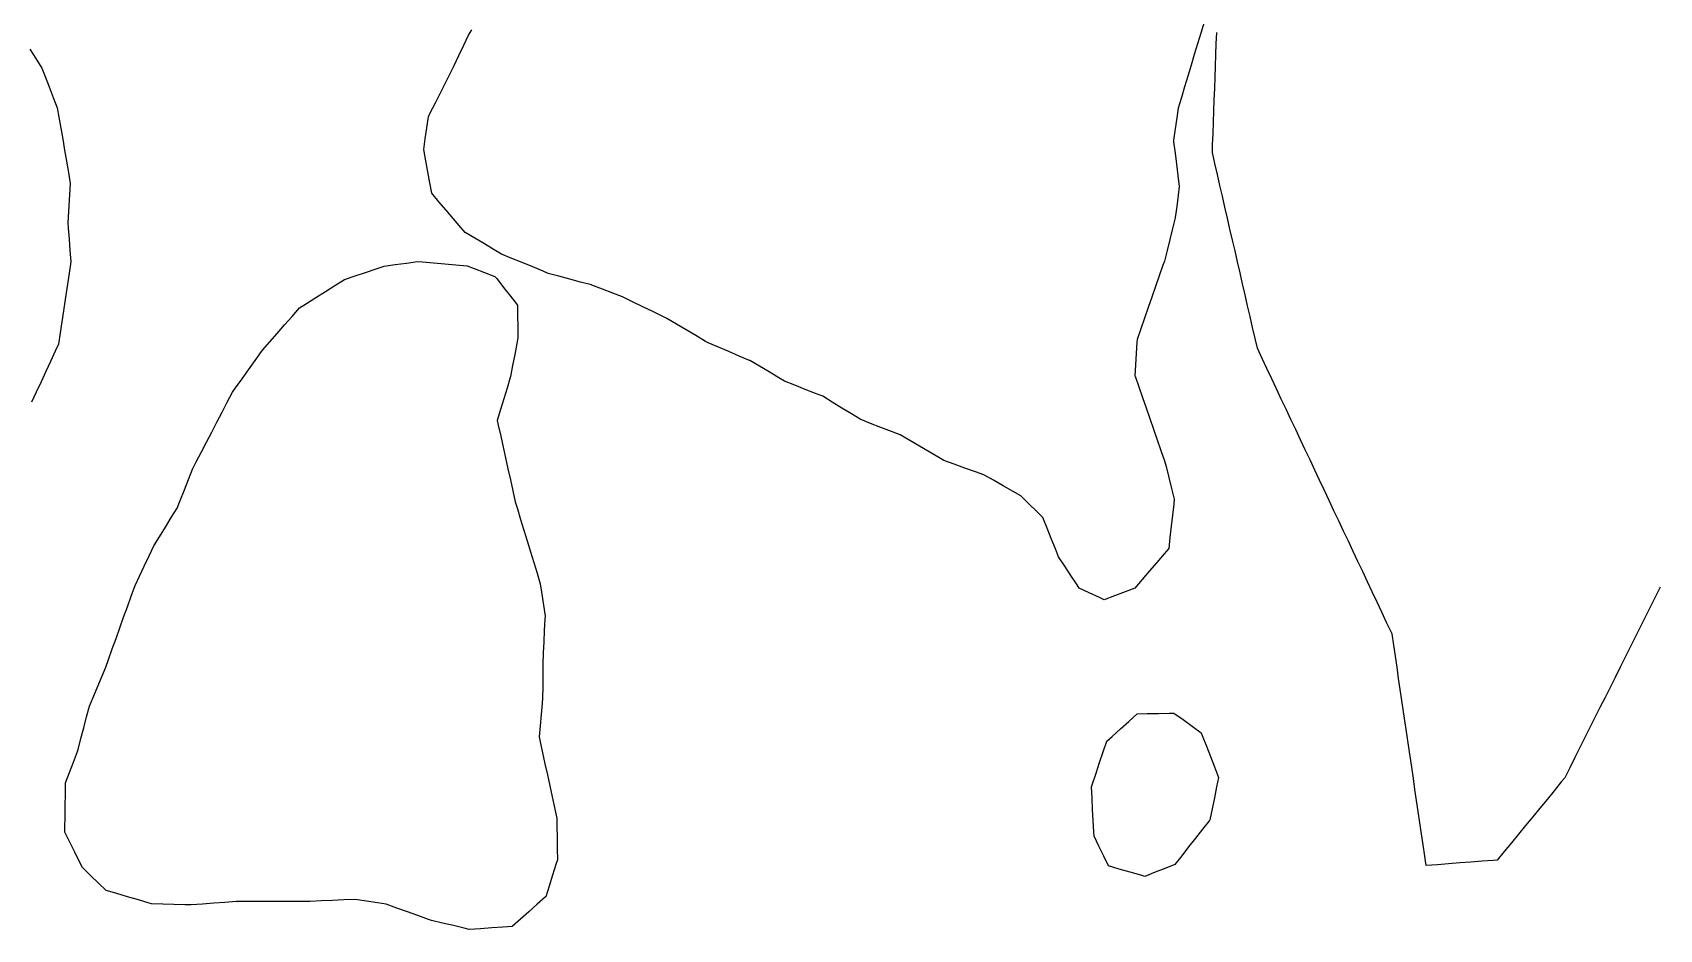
# Model space of a CAD drawing. Header units: millimetres. Extents: x 0 to 2762, y 6 to 2482.
# Drawn here: x 1862.8 to 2007.8, y 1468.4 to 1548.3 of the extents above; entities that cross this region are included whole.
import ezdxf

# ---------------------------------------------------------------- set-up
doc = ezdxf.new("R2010")
doc.units = ezdxf.units.MM
for name, color, linetype in [('ALL_HOLES', 1, 'Continuous'), ('ALL_ISLANDS', 7, 'Continuous'), ('OUTLINE_ISLAND_01', 7, 'Continuous'), ('OUTLINE_ISLAND_01_HOLE_100', 1, 'Continuous'), ('OUTLINE_ISLAND_01_HOLE_105', 1, 'Continuous'), ('OUTLINE_ISLAND_01_HOLE_121', 1, 'Continuous'), ('OUTLINE_ISLAND_01_HOLE_132', 1, 'Continuous')]:
    doc.layers.add(name, color=color, linetype=linetype)

msp = doc.modelspace()

# ---------------------------------------------------------------- linework, layer by layer
at = {"layer": 'ALL_HOLES'}
for points in [[(1967.2381, 1549.2357), (1966.95, 1548.2781), (1966.6619, 1547.3205), (1966.3738, 1546.3629), (1966.0857, 1545.4053), (1965.7976, 1544.4477), (1965.5095, 1543.4901), (1965.2214, 1542.5325), (1964.9333, 1541.5749), (1964.8062, 1540.7186), (1964.6594, 1539.7294), (1964.5126, 1538.7402), (1964.5339, 1538.572), (1964.6594, 1537.5799), (1964.7848, 1536.5878), (1964.9103, 1535.5957), (1965.0357, 1534.6036), (1964.9362, 1533.8237), (1964.8097, 1532.8317), (1964.6832, 1531.8398), (1964.6791, 1531.8237), (1964.4352, 1530.8538), (1964.1914, 1529.884), (1963.9475, 1528.9142), (1963.7036, 1527.9444), (1963.5806, 1527.5917), (1963.2513, 1526.6475), (1962.922, 1525.7033), (1962.5927, 1524.759), (1962.2634, 1523.8148), (1961.9341, 1522.8706), (1961.6048, 1521.9264), (1961.2755, 1520.9822), (1961.2606, 1520.724), (1961.2029, 1519.7256), (1961.1453, 1518.7273), (1961.0876, 1517.7289), (1961.0956, 1517.706), (1961.4248, 1516.7617), (1961.754, 1515.8174), (1962.0832, 1514.8732), (1962.4124, 1513.9289), (1962.7416, 1512.9847), (1963.0708, 1512.0404), (1963.4, 1511.0961), (1963.7292, 1510.1519), (1963.8561, 1509.6459), (1964.0992, 1508.6759), (1964.3423, 1507.7059), (1964.5854, 1506.7359), (1964.539, 1506.3191), (1964.4282, 1505.3252), (1964.3175, 1504.3314), (1964.2067, 1503.3375), (1964.096, 1502.3437), (1963.6866, 1501.8679), (1963.0343, 1501.1099), (1962.3821, 1500.3519), (1961.7298, 1499.5939), (1961.0776, 1498.8359), (1960.209, 1498.5061), (1959.2741, 1498.1511), (1958.3392, 1497.7961), (1957.9165, 1497.9921), (1957.0093, 1498.4129), (1956.1022, 1498.8336), (1955.9242, 1499.1037), (1955.3742, 1499.9389), (1954.8241, 1500.774), (1954.2741, 1501.6091), (1953.9928, 1502.3201), (1953.6249, 1503.25), (1953.2571, 1504.1799), (1952.8892, 1505.1098), (1952.3476, 1505.6429), (1951.6349, 1506.3444), (1950.9222, 1507.0458), (1950.2195, 1507.4443), (1949.3496, 1507.9375), (1948.4797, 1508.4308), (1947.6098, 1508.924), (1946.8673, 1509.1897), (1945.9258, 1509.5265), (1944.9842, 1509.8634), (1944.0427, 1510.2003), (1943.6201, 1510.4486), (1942.758, 1510.9554), (1941.8959, 1511.4621), (1941.0338, 1511.9688), (1940.1717, 1512.4755), (1939.387, 1512.7804), (1938.455, 1513.1427), (1937.5229, 1513.5049), (1936.5908, 1513.8672), (1935.8143, 1514.3437), (1934.9621, 1514.8668), (1934.1098, 1515.3899), (1933.2575, 1515.913), (1932.6302, 1516.1626), (1931.701, 1516.5323), (1930.7719, 1516.9021), (1929.8428, 1517.2718), (1929.3441, 1517.5695), (1928.4855, 1518.0821), (1927.6268, 1518.5948), (1926.7682, 1519.1074), (1926.7508, 1519.1148), (1925.8296, 1519.5041), (1924.9085, 1519.8933), (1923.9874, 1520.2826), (1923.0663, 1520.6719), (1922.8292, 1520.8113), (1921.967, 1521.318), (1921.1049, 1521.8248), (1920.2428, 1522.3315), (1919.3807, 1522.8382), (1919.0134, 1523.0183), (1918.1155, 1523.4585), (1917.2176, 1523.8987), (1916.3197, 1524.3389), (1915.4218, 1524.7792), (1914.5691, 1525.106), (1913.6353, 1525.4639), (1912.7016, 1525.8218), (1912.6512, 1525.8353), (1911.6851, 1526.0934), (1910.719, 1526.3516), (1909.7529, 1526.6098), (1908.7868, 1526.8679), (1908.3389, 1527.0541), (1907.4155, 1527.4379), (1906.4921, 1527.8217), (1905.5687, 1528.2056), (1904.6453, 1528.5894), (1903.9883, 1528.9762), (1903.1265, 1529.4835), (1902.2648, 1529.9909), (1901.403, 1530.4982), (1901.0082, 1530.9626), (1900.3606, 1531.7246), (1899.7129, 1532.4865), (1899.0652, 1533.2484), (1898.4176, 1534.0103), (1898.2494, 1534.9357), (1898.0706, 1535.9196), (1897.8918, 1536.9035), (1897.7129, 1537.8873), (1897.8472, 1538.846), (1897.9858, 1539.8363), (1898.1245, 1540.8266), (1898.2937, 1541.1605), (1898.7459, 1542.0525), (1899.1981, 1542.9444), (1899.6502, 1543.8363), (1900.1024, 1544.7283), (1900.4151, 1545.3823), (1900.8466, 1546.2845), (1901.278, 1547.1866), (1901.7094, 1548.0888), (1901.9904, 1548.5537)], [(1862.6169, 1546.844), (1863.1442, 1545.9943), (1863.6715, 1545.1446), (1863.963, 1544.4009), (1864.328, 1543.4699), (1864.693, 1542.5389), (1865.0579, 1541.6079), (1865.1978, 1540.7934), (1865.367, 1539.8079), (1865.5363, 1538.8223), (1865.7055, 1537.8367), (1865.8748, 1536.8511), (1866.044, 1535.8656), (1866.2133, 1534.88), (1866.1817, 1534.3766), (1866.119, 1533.3786), (1866.0563, 1532.3806), (1865.9937, 1531.3825), (1866.0296, 1530.9032), (1866.1044, 1529.906), (1866.1792, 1528.9088), (1866.254, 1527.9116), (1866.1918, 1527.4925), (1866.045, 1526.5033), (1865.8981, 1525.5142), (1865.7512, 1524.525), (1865.6044, 1523.5359), (1865.4575, 1522.5467), (1865.3107, 1521.5575), (1865.1638, 1520.5684), (1864.865, 1519.9236), (1864.4446, 1519.0163), (1864.0241, 1518.109), (1863.6036, 1517.2017), (1863.1832, 1516.2944), (1862.7627, 1515.3871)]]:
    msp.add_lwpolyline(points, dxfattribs=at)
for points in [[(1894.1798, 1527.5049), (1895.1698, 1527.6463), (1896.1597, 1527.7877), (1897.1497, 1527.9291), (1897.5848, 1527.8903), (1898.5808, 1527.8015), (1899.5769, 1527.7126), (1900.5729, 1527.6238), (1901.569, 1527.535), (1902.1875, 1527.3014), (1903.123, 1526.948), (1904.0585, 1526.5947), (1904.2114, 1526.3993), (1904.8275, 1525.6116), (1905.4436, 1524.824), (1906.0597, 1524.0363), (1906.0721, 1523.111), (1906.0856, 1522.1111), (1906.099, 1521.1112), (1906.0038, 1520.6133), (1905.8159, 1519.6311), (1905.6281, 1518.6489), (1905.4402, 1517.6667), (1905.4193, 1517.5981), (1905.1283, 1516.6414), (1904.8373, 1515.6847), (1904.5463, 1514.728), (1904.2553, 1513.7712), (1904.3487, 1513.3497), (1904.5648, 1512.3734), (1904.781, 1511.397), (1904.9972, 1510.4207), (1905.2133, 1509.4443), (1905.4295, 1508.468), (1905.6457, 1507.4916), (1905.8618, 1506.5153), (1906.0515, 1505.8943), (1906.3436, 1504.938), (1906.6358, 1503.9816), (1906.9279, 1503.0252), (1907.22, 1502.0688), (1907.5122, 1501.1124), (1907.8043, 1500.1561), (1908.0964, 1499.1997), (1908.2291, 1498.2946), (1908.374, 1497.3051), (1908.519, 1496.3157), (1908.5046, 1496.0487), (1908.4506, 1495.0502), (1908.3966, 1494.0516), (1908.3427, 1493.0531), (1908.3426, 1493.0442), (1908.3307, 1492.0442), (1908.3189, 1491.0443), (1908.307, 1490.0444), (1908.2952, 1489.0444), (1908.2537, 1488.5545), (1908.1693, 1487.558), (1908.0849, 1486.5616), (1908.0005, 1485.5652), (1908.0931, 1485.1333), (1908.3028, 1484.1555), (1908.5126, 1483.1778), (1908.7223, 1482.2), (1908.932, 1481.2223), (1909.1417, 1480.2445), (1909.3515, 1479.2667), (1909.5612, 1478.289), (1909.5724, 1477.6316), (1909.5896, 1476.6317), (1909.6067, 1475.6319), (1909.6238, 1474.632), (1909.4859, 1474.1944), (1909.1854, 1473.2406), (1908.885, 1472.2868), (1908.5845, 1471.333), (1908.5717, 1471.3217), (1907.8225, 1470.6594), (1907.0732, 1469.9971), (1906.324, 1469.3348), (1905.5747, 1468.6725), (1904.7647, 1468.6179), (1903.7669, 1468.5507), (1902.7692, 1468.4834), (1901.7715, 1468.4162), (1901.3222, 1468.5236), (1900.3496, 1468.7561), (1899.377, 1468.9886), (1898.4044, 1469.2211), (1898.1378, 1469.3164), (1897.1962, 1469.6531), (1896.2546, 1469.9898), (1895.3129, 1470.3264), (1894.3713, 1470.6631), (1893.5839, 1470.7842), (1892.5956, 1470.9363), (1891.6072, 1471.0884), (1891.573, 1471.087), (1890.5739, 1471.0449), (1889.5748, 1471.0028), (1888.5757, 1470.9607), (1887.5766, 1470.9185), (1887.0283, 1470.9171), (1886.0283, 1470.9146), (1885.0283, 1470.9121), (1884.0283, 1470.9095), (1883.0283, 1470.907), (1882.0283, 1470.9045), (1881.0283, 1470.9019), (1880.9863, 1470.8988), (1879.9891, 1470.8235), (1878.992, 1470.7483), (1877.9948, 1470.673), (1876.9976, 1470.5978), (1876.4535, 1470.6146), (1875.454, 1470.6456), (1874.4545, 1470.6765), (1873.455, 1470.7075), (1873.2393, 1470.7701), (1872.2789, 1471.0488), (1871.3185, 1471.3275), (1870.3582, 1471.6062), (1869.3978, 1471.8849), (1868.7402, 1472.5277), (1868.025, 1473.2267), (1867.3099, 1473.9257), (1867.0752, 1474.3934), (1866.6268, 1475.2872), (1866.1784, 1476.181), (1865.7299, 1477.0748), (1865.7356, 1477.4668), (1865.75, 1478.4667), (1865.7643, 1479.4666), (1865.7787, 1480.4665), (1865.7931, 1481.4664), (1866.1424, 1482.3873), (1866.4971, 1483.3223), (1866.8519, 1484.2572), (1866.9017, 1484.4469), (1867.156, 1485.4141), (1867.4103, 1486.3812), (1867.6645, 1487.3483), (1867.9188, 1488.3155), (1868.2169, 1489.0273), (1868.6032, 1489.9496), (1868.9895, 1490.872), (1869.3758, 1491.7944), (1869.6154, 1492.4609), (1869.9536, 1493.402), (1870.2918, 1494.3431), (1870.6301, 1495.2841), (1870.9683, 1496.2252), (1871.3065, 1497.1663), (1871.6447, 1498.1073), (1871.983, 1499.0484), (1872.3795, 1499.885), (1872.8077, 1500.7887), (1873.236, 1501.6923), (1873.6642, 1502.596), (1874.1605, 1503.4003), (1874.6857, 1504.2513), (1875.2108, 1505.1024), (1875.7359, 1505.9534), (1876.0084, 1506.6437), (1876.3757, 1507.5738), (1876.7429, 1508.504), (1877.1101, 1509.4341), (1877.439, 1510.0678), (1877.8998, 1510.9553), (1878.3605, 1511.8429), (1878.8212, 1512.7304), (1879.2819, 1513.618), (1879.7427, 1514.5055), (1880.2034, 1515.393), (1880.6641, 1516.2806), (1880.9349, 1516.6593), (1881.5166, 1517.4727), (1882.0983, 1518.2861), (1882.68, 1519.0996), (1883.2616, 1519.913), (1883.3489, 1520.0135), (1884.0043, 1520.7687), (1884.6598, 1521.524), (1885.3153, 1522.2792), (1885.9707, 1523.0344), (1886.6262, 1523.7897), (1887.2616, 1524.1904), (1888.1075, 1524.7239), (1888.9533, 1525.2573), (1889.7991, 1525.7908), (1890.645, 1526.3242), (1891.5849, 1526.6381), (1892.5334, 1526.955), (1893.4819, 1527.2718)], [(1964.5587, 1487.6964), (1965.3694, 1487.1109), (1966.18, 1486.5254), (1966.9907, 1485.9398), (1967.0885, 1485.6877), (1967.4502, 1484.7554), (1967.8119, 1483.8231), (1968.1736, 1482.8908), (1968.5352, 1481.9585), (1968.3657, 1481.1268), (1968.166, 1480.1469), (1967.9663, 1479.1671), (1967.7665, 1478.1872), (1967.7194, 1478.127), (1967.1029, 1477.3397), (1966.4863, 1476.5524), (1965.8698, 1475.7651), (1965.2532, 1474.9778), (1964.6367, 1474.1904), (1963.8229, 1473.873), (1962.8912, 1473.5096), (1961.9596, 1473.1461), (1961.6098, 1473.2469), (1960.6488, 1473.5237), (1959.6879, 1473.8005), (1958.727, 1474.0773), (1958.311, 1474.9324), (1957.8736, 1475.8317), (1957.4363, 1476.731), (1957.4159, 1477.1174), (1957.3632, 1478.116), (1957.3106, 1479.1146), (1957.258, 1480.1133), (1957.2053, 1481.1119), (1957.2985, 1481.3901), (1957.6162, 1482.3383), (1957.9339, 1483.2865), (1958.2516, 1484.2347), (1958.5693, 1485.1829), (1959.0544, 1485.6187), (1959.7983, 1486.287), (1960.5422, 1486.9553), (1961.2861, 1487.6236), (1962.177, 1487.6434), (1963.1767, 1487.6656), (1964.1765, 1487.6879)]]:
    msp.add_lwpolyline(points, close=True, dxfattribs=at)
at = {"layer": 'ALL_ISLANDS'}
msp.add_lwpolyline([(2007.9009, 1498.9202), (2007.4528, 1498.0262), (2007.0047, 1497.1322), (2006.5566, 1496.2382), (2006.1085, 1495.3443), (2005.6604, 1494.4503), (2005.2123, 1493.5563), (2004.7643, 1492.6623), (2004.3162, 1491.7683), (2003.8681, 1490.8743), (2003.42, 1489.9803), (2002.9719, 1489.0863), (2002.5238, 1488.1923), (2002.0757, 1487.2984), (2001.6276, 1486.4044), (2001.1795, 1485.5104), (2000.7315, 1484.6164), (2000.2834, 1483.7224), (1999.8353, 1482.8284), (1999.3872, 1481.9344), (1999.0741, 1481.5532), (1998.4394, 1480.7804), (1997.8047, 1480.0076), (1997.17, 1479.2349), (1996.5353, 1478.4621), (1995.9007, 1477.6893), (1995.266, 1476.9165), (1994.6313, 1476.1438), (1993.9966, 1475.371), (1993.3619, 1474.5982), (1993.0195, 1474.5713), (1992.0226, 1474.4931), (1991.0256, 1474.4148), (1990.0287, 1474.3366), (1989.0318, 1474.2583), (1988.0348, 1474.1801), (1987.0379, 1474.1018), (1986.9126, 1474.9528), (1986.767, 1475.9422), (1986.6214, 1476.9315), (1986.4758, 1477.9208), (1986.3302, 1478.9102), (1986.1845, 1479.8995), (1986.0389, 1480.8889), (1985.8933, 1481.8782), (1985.7477, 1482.8675), (1985.6021, 1483.8569), (1985.4565, 1484.8462), (1985.3108, 1485.8356), (1985.1652, 1486.8249), (1985.0196, 1487.8142), (1984.874, 1488.8036), (1984.7284, 1489.7929), (1984.5827, 1490.7823), (1984.4371, 1491.7716), (1984.2915, 1492.761), (1984.1459, 1493.7503), (1984.0003, 1494.7396), (1983.9407, 1494.8659), (1983.514, 1495.7703), (1983.0873, 1496.6747), (1982.6606, 1497.5791), (1982.2339, 1498.4835), (1981.8072, 1499.3879), (1981.3805, 1500.2923), (1980.9538, 1501.1967), (1980.5271, 1502.1011), (1980.1004, 1503.0055), (1979.6737, 1503.9099), (1979.247, 1504.8143), (1978.8203, 1505.7187), (1978.3937, 1506.6231), (1977.967, 1507.5275), (1977.5403, 1508.4319), (1977.1136, 1509.3363), (1976.6869, 1510.2407), (1976.2602, 1511.1451), (1975.8335, 1512.0495), (1975.4068, 1512.9538), (1974.9801, 1513.8582), (1974.5534, 1514.7626), (1974.1267, 1515.667), (1973.7, 1516.5714), (1973.2733, 1517.4758), (1972.8466, 1518.3802), (1972.4199, 1519.2846), (1971.9932, 1520.189), (1971.7923, 1521.0633), (1971.5683, 1522.0378), (1971.3443, 1523.0124), (1971.1203, 1523.987), (1970.8963, 1524.9616), (1970.6723, 1525.9362), (1970.4483, 1526.9108), (1970.2243, 1527.8854), (1970.0003, 1528.86), (1969.7762, 1529.8345), (1969.5522, 1530.8091), (1969.3282, 1531.7837), (1969.1042, 1532.7583), (1968.8802, 1533.7329), (1968.6562, 1534.7075), (1968.4322, 1535.6821), (1968.2082, 1536.6567), (1967.9842, 1537.6312), (1968.0095, 1538.3357), (1968.0454, 1539.335), (1968.0813, 1540.3344), (1968.1172, 1541.3338), (1968.1531, 1542.3331), (1968.189, 1543.3325), (1968.2249, 1544.3318), (1968.2608, 1545.3312), (1968.2967, 1546.3305), (1968.3326, 1547.3299), (1968.3685, 1548.3292)], dxfattribs=at)
at = {"layer": 'OUTLINE_ISLAND_01'}
msp.add_lwpolyline([(2007.9009, 1498.9202), (2007.4528, 1498.0262), (2007.0047, 1497.1322), (2006.5566, 1496.2382), (2006.1085, 1495.3443), (2005.6604, 1494.4503), (2005.2123, 1493.5563), (2004.7643, 1492.6623), (2004.3162, 1491.7683), (2003.8681, 1490.8743), (2003.42, 1489.9803), (2002.9719, 1489.0863), (2002.5238, 1488.1923), (2002.0757, 1487.2984), (2001.6276, 1486.4044), (2001.1795, 1485.5104), (2000.7315, 1484.6164), (2000.2834, 1483.7224), (1999.8353, 1482.8284), (1999.3872, 1481.9344), (1999.0741, 1481.5532), (1998.4394, 1480.7804), (1997.8047, 1480.0076), (1997.17, 1479.2349), (1996.5353, 1478.4621), (1995.9007, 1477.6893), (1995.266, 1476.9165), (1994.6313, 1476.1438), (1993.9966, 1475.371), (1993.3619, 1474.5982), (1993.0195, 1474.5713), (1992.0226, 1474.4931), (1991.0256, 1474.4148), (1990.0287, 1474.3366), (1989.0318, 1474.2583), (1988.0348, 1474.1801), (1987.0379, 1474.1018), (1986.9126, 1474.9528), (1986.767, 1475.9422), (1986.6214, 1476.9315), (1986.4758, 1477.9208), (1986.3302, 1478.9102), (1986.1845, 1479.8995), (1986.0389, 1480.8889), (1985.8933, 1481.8782), (1985.7477, 1482.8675), (1985.6021, 1483.8569), (1985.4565, 1484.8462), (1985.3108, 1485.8356), (1985.1652, 1486.8249), (1985.0196, 1487.8142), (1984.874, 1488.8036), (1984.7284, 1489.7929), (1984.5827, 1490.7823), (1984.4371, 1491.7716), (1984.2915, 1492.761), (1984.1459, 1493.7503), (1984.0003, 1494.7396), (1983.9407, 1494.8659), (1983.514, 1495.7703), (1983.0873, 1496.6747), (1982.6606, 1497.5791), (1982.2339, 1498.4835), (1981.8072, 1499.3879), (1981.3805, 1500.2923), (1980.9538, 1501.1967), (1980.5271, 1502.1011), (1980.1004, 1503.0055), (1979.6737, 1503.9099), (1979.247, 1504.8143), (1978.8203, 1505.7187), (1978.3937, 1506.6231), (1977.967, 1507.5275), (1977.5403, 1508.4319), (1977.1136, 1509.3363), (1976.6869, 1510.2407), (1976.2602, 1511.1451), (1975.8335, 1512.0495), (1975.4068, 1512.9538), (1974.9801, 1513.8582), (1974.5534, 1514.7626), (1974.1267, 1515.667), (1973.7, 1516.5714), (1973.2733, 1517.4758), (1972.8466, 1518.3802), (1972.4199, 1519.2846), (1971.9932, 1520.189), (1971.7923, 1521.0633), (1971.5683, 1522.0378), (1971.3443, 1523.0124), (1971.1203, 1523.987), (1970.8963, 1524.9616), (1970.6723, 1525.9362), (1970.4483, 1526.9108), (1970.2243, 1527.8854), (1970.0003, 1528.86), (1969.7762, 1529.8345), (1969.5522, 1530.8091), (1969.3282, 1531.7837), (1969.1042, 1532.7583), (1968.8802, 1533.7329), (1968.6562, 1534.7075), (1968.4322, 1535.6821), (1968.2082, 1536.6567), (1967.9842, 1537.6312), (1968.0095, 1538.3357), (1968.0454, 1539.335), (1968.0813, 1540.3344), (1968.1172, 1541.3338), (1968.1531, 1542.3331), (1968.189, 1543.3325), (1968.2249, 1544.3318), (1968.2608, 1545.3312), (1968.2967, 1546.3305), (1968.3326, 1547.3299), (1968.3685, 1548.3292)], dxfattribs=at)
at = {"layer": 'OUTLINE_ISLAND_01_HOLE_100'}
msp.add_lwpolyline([(1964.5587, 1487.6964), (1965.3694, 1487.1109), (1966.18, 1486.5254), (1966.9907, 1485.9398), (1967.0885, 1485.6877), (1967.4502, 1484.7554), (1967.8119, 1483.8231), (1968.1736, 1482.8908), (1968.5352, 1481.9585), (1968.3657, 1481.1268), (1968.166, 1480.1469), (1967.9663, 1479.1671), (1967.7665, 1478.1872), (1967.7194, 1478.127), (1967.1029, 1477.3397), (1966.4863, 1476.5524), (1965.8698, 1475.7651), (1965.2532, 1474.9778), (1964.6367, 1474.1904), (1963.8229, 1473.873), (1962.8912, 1473.5096), (1961.9596, 1473.1461), (1961.6098, 1473.2469), (1960.6488, 1473.5237), (1959.6879, 1473.8005), (1958.727, 1474.0773), (1958.311, 1474.9324), (1957.8736, 1475.8317), (1957.4363, 1476.731), (1957.4159, 1477.1174), (1957.3632, 1478.116), (1957.3106, 1479.1146), (1957.258, 1480.1133), (1957.2053, 1481.1119), (1957.2985, 1481.3901), (1957.6162, 1482.3383), (1957.9339, 1483.2865), (1958.2516, 1484.2347), (1958.5693, 1485.1829), (1959.0544, 1485.6187), (1959.7983, 1486.287), (1960.5422, 1486.9553), (1961.2861, 1487.6236), (1962.177, 1487.6434), (1963.1767, 1487.6656), (1964.1765, 1487.6879)], close=True, dxfattribs=at)
at = {"layer": 'OUTLINE_ISLAND_01_HOLE_105'}
msp.add_lwpolyline([(1894.1798, 1527.5049), (1895.1698, 1527.6463), (1896.1597, 1527.7877), (1897.1497, 1527.9291), (1897.5848, 1527.8903), (1898.5808, 1527.8015), (1899.5769, 1527.7126), (1900.5729, 1527.6238), (1901.569, 1527.535), (1902.1875, 1527.3014), (1903.123, 1526.948), (1904.0585, 1526.5947), (1904.2114, 1526.3993), (1904.8275, 1525.6116), (1905.4436, 1524.824), (1906.0597, 1524.0363), (1906.0721, 1523.111), (1906.0856, 1522.1111), (1906.099, 1521.1112), (1906.0038, 1520.6133), (1905.8159, 1519.6311), (1905.6281, 1518.6489), (1905.4402, 1517.6667), (1905.4193, 1517.5981), (1905.1283, 1516.6414), (1904.8373, 1515.6847), (1904.5463, 1514.728), (1904.2553, 1513.7712), (1904.3487, 1513.3497), (1904.5648, 1512.3734), (1904.781, 1511.397), (1904.9972, 1510.4207), (1905.2133, 1509.4443), (1905.4295, 1508.468), (1905.6457, 1507.4916), (1905.8618, 1506.5153), (1906.0515, 1505.8943), (1906.3436, 1504.938), (1906.6358, 1503.9816), (1906.9279, 1503.0252), (1907.22, 1502.0688), (1907.5122, 1501.1124), (1907.8043, 1500.1561), (1908.0964, 1499.1997), (1908.2291, 1498.2946), (1908.374, 1497.3051), (1908.519, 1496.3157), (1908.5046, 1496.0487), (1908.4506, 1495.0502), (1908.3966, 1494.0516), (1908.3427, 1493.0531), (1908.3426, 1493.0442), (1908.3307, 1492.0442), (1908.3189, 1491.0443), (1908.307, 1490.0444), (1908.2952, 1489.0444), (1908.2537, 1488.5545), (1908.1693, 1487.558), (1908.0849, 1486.5616), (1908.0005, 1485.5652), (1908.0931, 1485.1333), (1908.3028, 1484.1555), (1908.5126, 1483.1778), (1908.7223, 1482.2), (1908.932, 1481.2223), (1909.1417, 1480.2445), (1909.3515, 1479.2667), (1909.5612, 1478.289), (1909.5724, 1477.6316), (1909.5896, 1476.6317), (1909.6067, 1475.6319), (1909.6238, 1474.632), (1909.4859, 1474.1944), (1909.1854, 1473.2406), (1908.885, 1472.2868), (1908.5845, 1471.333), (1908.5717, 1471.3217), (1907.8225, 1470.6594), (1907.0732, 1469.9971), (1906.324, 1469.3348), (1905.5747, 1468.6725), (1904.7647, 1468.6179), (1903.7669, 1468.5507), (1902.7692, 1468.4834), (1901.7715, 1468.4162), (1901.3222, 1468.5236), (1900.3496, 1468.7561), (1899.377, 1468.9886), (1898.4044, 1469.2211), (1898.1378, 1469.3164), (1897.1962, 1469.6531), (1896.2546, 1469.9898), (1895.3129, 1470.3264), (1894.3713, 1470.6631), (1893.5839, 1470.7842), (1892.5956, 1470.9363), (1891.6072, 1471.0884), (1891.573, 1471.087), (1890.5739, 1471.0449), (1889.5748, 1471.0028), (1888.5757, 1470.9607), (1887.5766, 1470.9185), (1887.0283, 1470.9171), (1886.0283, 1470.9146), (1885.0283, 1470.9121), (1884.0283, 1470.9095), (1883.0283, 1470.907), (1882.0283, 1470.9045), (1881.0283, 1470.9019), (1880.9863, 1470.8988), (1879.9891, 1470.8235), (1878.992, 1470.7483), (1877.9948, 1470.673), (1876.9976, 1470.5978), (1876.4535, 1470.6146), (1875.454, 1470.6456), (1874.4545, 1470.6765), (1873.455, 1470.7075), (1873.2393, 1470.7701), (1872.2789, 1471.0488), (1871.3185, 1471.3275), (1870.3582, 1471.6062), (1869.3978, 1471.8849), (1868.7402, 1472.5277), (1868.025, 1473.2267), (1867.3099, 1473.9257), (1867.0752, 1474.3934), (1866.6268, 1475.2872), (1866.1784, 1476.181), (1865.7299, 1477.0748), (1865.7356, 1477.4668), (1865.75, 1478.4667), (1865.7643, 1479.4666), (1865.7787, 1480.4665), (1865.7931, 1481.4664), (1866.1424, 1482.3873), (1866.4971, 1483.3223), (1866.8519, 1484.2572), (1866.9017, 1484.4469), (1867.156, 1485.4141), (1867.4103, 1486.3812), (1867.6645, 1487.3483), (1867.9188, 1488.3155), (1868.2169, 1489.0273), (1868.6032, 1489.9496), (1868.9895, 1490.872), (1869.3758, 1491.7944), (1869.6154, 1492.4609), (1869.9536, 1493.402), (1870.2918, 1494.3431), (1870.6301, 1495.2841), (1870.9683, 1496.2252), (1871.3065, 1497.1663), (1871.6447, 1498.1073), (1871.983, 1499.0484), (1872.3795, 1499.885), (1872.8077, 1500.7887), (1873.236, 1501.6923), (1873.6642, 1502.596), (1874.1605, 1503.4003), (1874.6857, 1504.2513), (1875.2108, 1505.1024), (1875.7359, 1505.9534), (1876.0084, 1506.6437), (1876.3757, 1507.5738), (1876.7429, 1508.504), (1877.1101, 1509.4341), (1877.439, 1510.0678), (1877.8998, 1510.9553), (1878.3605, 1511.8429), (1878.8212, 1512.7304), (1879.2819, 1513.618), (1879.7427, 1514.5055), (1880.2034, 1515.393), (1880.6641, 1516.2806), (1880.9349, 1516.6593), (1881.5166, 1517.4727), (1882.0983, 1518.2861), (1882.68, 1519.0996), (1883.2616, 1519.913), (1883.3489, 1520.0135), (1884.0043, 1520.7687), (1884.6598, 1521.524), (1885.3153, 1522.2792), (1885.9707, 1523.0344), (1886.6262, 1523.7897), (1887.2616, 1524.1904), (1888.1075, 1524.7239), (1888.9533, 1525.2573), (1889.7991, 1525.7908), (1890.645, 1526.3242), (1891.5849, 1526.6381), (1892.5334, 1526.955), (1893.4819, 1527.2718)], close=True, dxfattribs=at)
at = {"layer": 'OUTLINE_ISLAND_01_HOLE_121'}
msp.add_lwpolyline([(1967.2381, 1549.2357), (1966.95, 1548.2781), (1966.6619, 1547.3205), (1966.3738, 1546.3629), (1966.0857, 1545.4053), (1965.7976, 1544.4477), (1965.5095, 1543.4901), (1965.2214, 1542.5325), (1964.9333, 1541.5749), (1964.8062, 1540.7186), (1964.6594, 1539.7294), (1964.5126, 1538.7402), (1964.5339, 1538.572), (1964.6594, 1537.5799), (1964.7848, 1536.5878), (1964.9103, 1535.5957), (1965.0357, 1534.6036), (1964.9362, 1533.8237), (1964.8097, 1532.8317), (1964.6832, 1531.8398), (1964.6791, 1531.8237), (1964.4352, 1530.8538), (1964.1914, 1529.884), (1963.9475, 1528.9142), (1963.7036, 1527.9444), (1963.5806, 1527.5917), (1963.2513, 1526.6475), (1962.922, 1525.7033), (1962.5927, 1524.759), (1962.2634, 1523.8148), (1961.9341, 1522.8706), (1961.6048, 1521.9264), (1961.2755, 1520.9822), (1961.2606, 1520.724), (1961.2029, 1519.7256), (1961.1453, 1518.7273), (1961.0876, 1517.7289), (1961.0956, 1517.706), (1961.4248, 1516.7617), (1961.754, 1515.8174), (1962.0832, 1514.8732), (1962.4124, 1513.9289), (1962.7416, 1512.9847), (1963.0708, 1512.0404), (1963.4, 1511.0961), (1963.7292, 1510.1519), (1963.8561, 1509.6459), (1964.0992, 1508.6759), (1964.3423, 1507.7059), (1964.5854, 1506.7359), (1964.539, 1506.3191), (1964.4282, 1505.3252), (1964.3175, 1504.3314), (1964.2067, 1503.3375), (1964.096, 1502.3437), (1963.6866, 1501.8679), (1963.0343, 1501.1099), (1962.3821, 1500.3519), (1961.7298, 1499.5939), (1961.0776, 1498.8359), (1960.209, 1498.5061), (1959.2741, 1498.1511), (1958.3392, 1497.7961), (1957.9165, 1497.9921), (1957.0093, 1498.4129), (1956.1022, 1498.8336), (1955.9242, 1499.1037), (1955.3742, 1499.9389), (1954.8241, 1500.774), (1954.2741, 1501.6091), (1953.9928, 1502.3201), (1953.6249, 1503.25), (1953.2571, 1504.1799), (1952.8892, 1505.1098), (1952.3476, 1505.6429), (1951.6349, 1506.3444), (1950.9222, 1507.0458), (1950.2195, 1507.4443), (1949.3496, 1507.9375), (1948.4797, 1508.4308), (1947.6098, 1508.924), (1946.8673, 1509.1897), (1945.9258, 1509.5265), (1944.9842, 1509.8634), (1944.0427, 1510.2003), (1943.6201, 1510.4486), (1942.758, 1510.9554), (1941.8959, 1511.4621), (1941.0338, 1511.9688), (1940.1717, 1512.4755), (1939.387, 1512.7804), (1938.455, 1513.1427), (1937.5229, 1513.5049), (1936.5908, 1513.8672), (1935.8143, 1514.3437), (1934.9621, 1514.8668), (1934.1098, 1515.3899), (1933.2575, 1515.913), (1932.6302, 1516.1626), (1931.701, 1516.5323), (1930.7719, 1516.9021), (1929.8428, 1517.2718), (1929.3441, 1517.5695), (1928.4855, 1518.0821), (1927.6268, 1518.5948), (1926.7682, 1519.1074), (1926.7508, 1519.1148), (1925.8296, 1519.5041), (1924.9085, 1519.8933), (1923.9874, 1520.2826), (1923.0663, 1520.6719), (1922.8292, 1520.8113), (1921.967, 1521.318), (1921.1049, 1521.8248), (1920.2428, 1522.3315), (1919.3807, 1522.8382), (1919.0134, 1523.0183), (1918.1155, 1523.4585), (1917.2176, 1523.8987), (1916.3197, 1524.3389), (1915.4218, 1524.7792), (1914.5691, 1525.106), (1913.6353, 1525.4639), (1912.7016, 1525.8218), (1912.6512, 1525.8353), (1911.6851, 1526.0934), (1910.719, 1526.3516), (1909.7529, 1526.6098), (1908.7868, 1526.8679), (1908.3389, 1527.0541), (1907.4155, 1527.4379), (1906.4921, 1527.8217), (1905.5687, 1528.2056), (1904.6453, 1528.5894), (1903.9883, 1528.9762), (1903.1265, 1529.4835), (1902.2648, 1529.9909), (1901.403, 1530.4982), (1901.0082, 1530.9626), (1900.3606, 1531.7246), (1899.7129, 1532.4865), (1899.0652, 1533.2484), (1898.4176, 1534.0103), (1898.2494, 1534.9357), (1898.0706, 1535.9196), (1897.8918, 1536.9035), (1897.7129, 1537.8873), (1897.8472, 1538.846), (1897.9858, 1539.8363), (1898.1245, 1540.8266), (1898.2937, 1541.1605), (1898.7459, 1542.0525), (1899.1981, 1542.9444), (1899.6502, 1543.8363), (1900.1024, 1544.7283), (1900.4151, 1545.3823), (1900.8466, 1546.2845), (1901.278, 1547.1866), (1901.7094, 1548.0888), (1901.9904, 1548.5537)], dxfattribs=at)
at = {"layer": 'OUTLINE_ISLAND_01_HOLE_132'}
msp.add_lwpolyline([(1862.6169, 1546.844), (1863.1442, 1545.9943), (1863.6715, 1545.1446), (1863.963, 1544.4009), (1864.328, 1543.4699), (1864.693, 1542.5389), (1865.0579, 1541.6079), (1865.1978, 1540.7934), (1865.367, 1539.8079), (1865.5363, 1538.8223), (1865.7055, 1537.8367), (1865.8748, 1536.8511), (1866.044, 1535.8656), (1866.2133, 1534.88), (1866.1817, 1534.3766), (1866.119, 1533.3786), (1866.0563, 1532.3806), (1865.9937, 1531.3825), (1866.0296, 1530.9032), (1866.1044, 1529.906), (1866.1792, 1528.9088), (1866.254, 1527.9116), (1866.1918, 1527.4925), (1866.045, 1526.5033), (1865.8981, 1525.5142), (1865.7512, 1524.525), (1865.6044, 1523.5359), (1865.4575, 1522.5467), (1865.3107, 1521.5575), (1865.1638, 1520.5684), (1864.865, 1519.9236), (1864.4446, 1519.0163), (1864.0241, 1518.109), (1863.6036, 1517.2017), (1863.1832, 1516.2944), (1862.7627, 1515.3871)], dxfattribs=at)

doc.saveas('drawing.dxf')
